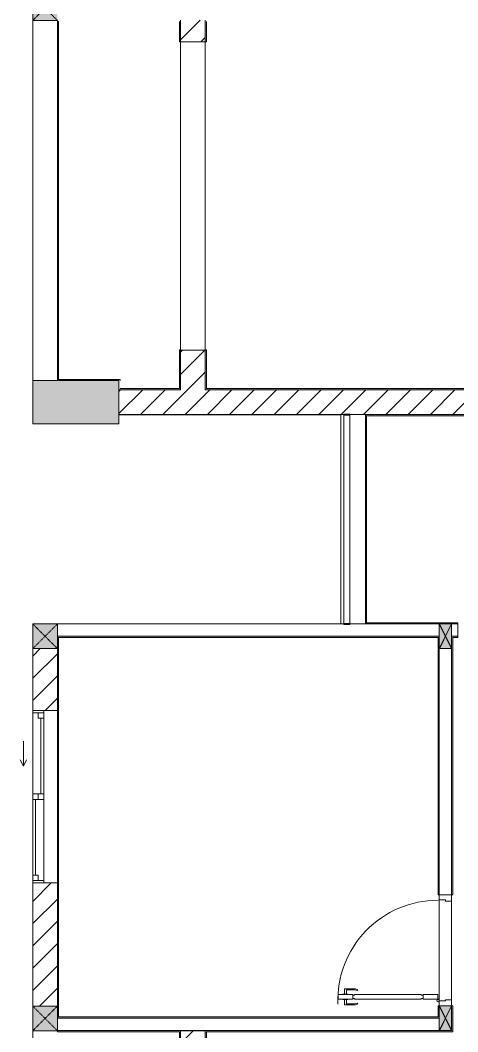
# Model space of a CAD drawing. Header units: millimetres. Extents: x 31499 to 223976, y 3719 to 80291.
# Drawn here: x 130173 to 133724, y 56627 to 64837 of the extents above; entities that cross this region are included whole.
import ezdxf

# ---------------------------------------------------------------- set-up
doc = ezdxf.new("R2010")
doc.units = ezdxf.units.MM
doc.linetypes.add('IMPORT-Dash _2_', pattern=[6, 3, -3])
for name, color, linetype, lineweight in [('A-DETL-GENF-7', 170, 'Continuous', 9), ('A-DOOR-2', 170, 'Continuous', 9), ('A-FLOR-1', 170, 'Continuous', 9), ('A-FLOR-HRAL-6', 170, 'Continuous', 9), ('A-GLAZ-5', 170, 'Continuous', 9), ('A-WALL-1', 170, 'Continuous', 9), ('A-WALL-PATT-3', 170, 'Continuous', 9), ('A_1404_dwg-1', 170, 'Continuous', 9), ('I-WALL', 170, 'Continuous', 9), ('I-WALL-1', 170, 'Continuous', 9), ('S-COLS-1', 170, 'Continuous', 9), ('S-COLS-12', 170, 'IMPORT-Dash _2_', 9), ('S-COLS-2', 170, 'Continuous', 9), ('S-COLS-4', 170, 'Continuous', 9), ('S-COLS-HDLN-1', 170, 'IMPORT-Dash _2_', 9)]:
    doc.layers.add(name, color=color, linetype=linetype, lineweight=lineweight)
pattern_1 = [(45, (0, 0), (-90.50967, 90.50967), [])]

# ---------------------------------------------------------------- blocks, each defined once
blk = doc.blocks.new('A_1404_dwg_NCV_TKTC_KET CAU_rvt-1-TKTC_MB HOÀN THIỆN SÀN TẦNG 3-4-4819833-KeyPlan-CH2A_Tầng 3 - Tầng 8')
at = {"layer": 'S-COLS-1'}
blk.add_hatch(color=256, dxfattribs=at).paths.add_polyline_path([(34352.6, 61561.9), (34352.6, 61911.9), (33652.6, 61911.9), (33652.6, 61561.9), (33852.6, 61561.9)])
at = {"layer": 'A-FLOR-1'}
for p, q in [((34352.6, 61635.3), (36152.6, 61635.3)), ((36152.5, 61635.3), (36152.5, 59936.9))]:
    blk.add_line(p, q, dxfattribs=at)
at = {"layer": 'S-COLS-2', "flags": 128}
blk.add_lwpolyline([(33852.6, 61911.9), (33652.6, 61911.9), (33652.6, 61561.9), (34352.6, 61561.9), (34352.6, 61836.9)], dxfattribs=at)
blk = doc.blocks.new('A_1404_dwg_DOOR_CW_01 CANH MO-PANEL KINH - DIW_01-900x2200-CỬA GỖ VÂN LAMINATE-553393-TKTC_MB HOÀN THIỆN SÀN TẦNG 3-4-4819840-KeyPlan-CH2A_Tầng 3 - Tầng 8')
at = {"layer": 'A-DETL-GENF-7'}
for p, q in [((46582.1, 38482.4), (46582.1, 38521.4)), ((46665.6, 38525.4), (46586.1, 38525.4)), ((46599.1, 38482.4), (46599.1, 38513.4)), ((46603.1, 38517.4), (46665.6, 38517.4)), ((46691.4, 38517.2), (46686.8, 38510.7)), ((46582.1, 38438.4), (46582.1, 38399.4)), ((46599.1, 38438.4), (46599.1, 38407.4)), ((46665.6, 38395.4), (46586.1, 38395.4)), ((46603.1, 38403.4), (46665.6, 38403.4)), ((46691.4, 38403.5), (46686.8, 38410.1))]:
    blk.add_line(p, q, dxfattribs=at)
at = {"layer": 'A-DETL-GENF-7', "flags": 128}
for points in [[(46530.6, 38440.4), (46530.6, 38480.4), (46650.6, 38480.4), (46650.6, 38440.4)], [(46610.3, 38482.4), (46610.3, 38480.4), (46570.8, 38480.4), (46570.8, 38482.4)], [(46610.3, 38438.4), (46610.3, 38440.4), (46570.8, 38440.4), (46570.8, 38438.4)], [(47206.6, 38474.4), (47206.6, 38480.4), (46664.6, 38480.4), (46664.6, 38474.4), (46650.6, 38474.4), (46650.6, 38446.4), (46664.6, 38446.4), (46664.6, 38440.4), (47206.6, 38440.4), (47206.6, 38446.4), (47220.6, 38446.4), (47220.6, 38474.4)], [(47220.6, 38480.4), (47220.6, 38440.4), (47340.6, 38440.4), (47340.6, 38480.4)]]:
    blk.add_lwpolyline(points, close=True, dxfattribs=at)
at = {"layer": 'A-DETL-GENF-7'}
blk.add_circle((47342.6, 38430.4), 10, dxfattribs=at)
for centre, radius, start, end in [((47342.6, 38430.4), 814, 90, 182), ((46586.1, 38521.4), 4, 90, 180), ((46603.1, 38513.4), 4, 90, 180), ((46665.6, 38480.4), 45, 55, 90), ((46665.6, 38480.4), 37, 55, 90), ((46586.1, 38399.4), 4, 180, 270), ((46603.1, 38407.4), 4, 180, 270), ((46665.6, 38440.4), 37, 270, 305), ((46665.6, 38440.4), 45, 270, 305)]:
    blk.add_arc(centre, radius, start, end, dxfattribs=at)
at = {"layer": 'A-DOOR-2'}
blk.add_line((47352.6, 38430.4), (47352.6, 38455.4), dxfattribs=at)
at = {"layer": 'A-DOOR-2', "flags": 128}
for points in [[(47452.6, 39237.4), (47452.6, 39287.4), (47352.6, 39287.4), (47352.6, 39247.4), (47402.6, 39247.4), (47402.6, 39237.4)], [(47452.6, 38387.4), (47452.6, 38437.4), (47402.6, 38437.4), (47402.6, 38427.4), (47352.6, 38427.4), (47352.6, 38387.4)]]:
    blk.add_lwpolyline(points, close=True, dxfattribs=at)
blk = doc.blocks.new('A_1404_dwg_Railing - 50 x 10mm-901205-TKTC_MB HOÀN THIỆN SÀN TẦNG 3-4-4819861-KeyPlan-CH2A_Tầng 3 - Tầng 8')
at = {"layer": 'A-FLOR-HRAL-6', "flags": 128}
blk.add_lwpolyline([(107527.5, 61566.9), (107477.5, 61566.9), (107477.5, 61556.9), (107527.5, 61556.9)], close=True, dxfattribs=at)
blk = doc.blocks.new('A_1404_dwg_Railing - Railing-1013286-TKTC_MB HOÀN THIỆN SÀN TẦNG 3-4-4819939-KeyPlan-CH2A_Tầng 3 - Tầng 8')
at = {"layer": 'A-FLOR-HRAL-6'}
for p, q in [((36177.6, 61630.3), (36177.6, 59941.5)), ((36227.6, 59941.5), (36227.6, 61630.3))]:
    blk.add_line(p, q, dxfattribs=at)
for p in [(-71299.9, 73.4), (-71299.9, -1625.4)]:
    blk.add_blockref('A_1404_dwg_Railing - 50 x 10mm-901205-TKTC_MB HOÀN THIỆN SÀN TẦNG 3-4-4819861-KeyPlan-CH2A_Tầng 3 - Tầng 8', p)
blk = doc.blocks.new('A_1404_dwg_G1_SOF - BO TRU - 100x200-745959-TKTC_MB HOÀN THIỆN SÀN TẦNG 3-4-4819847-KeyPlan-CH2A_Tầng 3 - Tầng 8')
at = {"layer": 'S-COLS-1'}
blk.add_hatch(color=256, dxfattribs=at).paths.add_polyline_path([(111052.6, 40036.9), (111052.6, 40236.9), (110952.6, 40236.9), (110952.6, 40036.9)])
at = {"layer": 'S-COLS-1', "flags": 128}
blk.add_lwpolyline([(110952.6, 40036.9), (111052.6, 40036.9), (111052.6, 40236.9), (110952.6, 40236.9)], close=True, dxfattribs=at)
at = {"layer": 'S-COLS-HDLN-1'}
for p, q in [((110952.6, 40036.9), (111052.6, 40236.9)), ((111052.6, 40036.9), (110952.6, 40236.9))]:
    blk.add_line(p, q, dxfattribs=at)
blk = doc.blocks.new('A_1404_dwg_NCV_TKTC_TANG 3 - 4_rvt-1-TKTC_MB HOÀN THIỆN SÀN TẦNG 3-4-4819943-KeyPlan-CH2A_Tầng 3 - Tầng 8')
at = {"layer": 'A-WALL-PATT-3'}
h = blk.add_hatch(color=256, dxfattribs=at)
h.paths.add_polyline_path([(34842.6, 61836.9), (34852.6, 61836.9), (34852.6, 62162.4), (34842.6, 62160.3), (34842.6, 61846.9)])
h.paths.add_polyline_path([(34852.6, 64662.4), (34852.6, 64826.9), (34842.6, 64826.9), (34842.6, 64662.4)])
h = blk.add_hatch(color=256, dxfattribs=at)
h.paths.add_polyline_path([(35052.6, 61846.9), (35062.6, 61846.9), (35062.6, 62162.4), (35052.6, 62160.3)])
h.paths.add_polyline_path([(35062.6, 64662.4), (35062.6, 64826.9), (35052.6, 64826.9), (35052.6, 64662.4)])
for points in [[(33852.6, 61911.9), (34362.6, 61911.9), (34362.6, 61921.9), (33852.6, 61921.9)], [(34842.6, 61836.9), (34842.6, 61846.9), (34352.6, 61846.9), (34352.6, 61836.9)], [(35062.6, 61836.9), (37552.6, 61836.9), (37552.6, 61846.9), (35052.6, 61846.9), (35052.6, 61836.9)], [(37542.6, 61626.9), (37552.6, 61626.9), (37552.6, 61636.9), (36352.6, 61636.9), (36352.6, 61626.9)], [(36942.6, 59826.9), (36952.6, 59826.9), (36952.6, 59836.9), (33852.6, 59836.9), (33852.6, 59826.9), (36477.5, 59826.9)], [(33862.6, 56736.9), (36952.6, 56736.9), (36952.6, 56746.9), (33862.6, 56746.9)], [(34842.6, 56626.9), (34852.6, 56626.9), (34852.6, 56636.9), (33852.6, 56635.3), (33852.6, 56626.9), (34352.6, 56626.9)], [(35062.6, 56626.9), (37052.6, 56626.9), (37052.6, 56636.9), (35052.6, 56635.3), (35052.6, 56626.9)]]:
    blk.add_hatch(color=256, dxfattribs=at).paths.add_polyline_path(points)
h = blk.add_hatch(color=256, dxfattribs=at)
h.paths.add_polyline_path([(37052.6, 59936.9), (37102.6, 59936.9), (37102.6, 59946.9), (36352.6, 59946.9), (36352.6, 59936.9), (36952.6, 59936.9)])
h.paths.add_polyline_path([(38052.6, 59936.9), (38052.6, 59946.9), (38002.6, 59946.9), (38002.6, 59936.9), (38042.6, 59936.9)])
h = blk.add_hatch(color=256, dxfattribs=at)
h.paths.add_polyline_path([(33862.6, 56736.9), (33862.6, 57837.4), (33852.6, 57835.3), (33852.6, 56736.9)])
h.paths.add_polyline_path([(33862.6, 59237.4), (33862.6, 59826.9), (33852.6, 59826.9), (33852.6, 59237.4)])
h = blk.add_hatch(color=256, dxfattribs=at)
h.paths.add_polyline_path([(36952.6, 56746.9), (36952.6, 56837.3), (36942.6, 56832.5), (36942.6, 56746.9)])
h.paths.add_polyline_path([(36952.6, 57737.3), (36952.6, 59826.9), (36942.6, 59826.9), (36942.6, 57737.3)])
h = blk.add_hatch(color=256, dxfattribs=at)
h.paths.add_polyline_path([(37062.6, 56626.9), (37062.6, 56837.3), (37052.6, 56836.9), (37052.6, 56626.9)])
h.paths.add_polyline_path([(37062.6, 57737.3), (37062.6, 59836.9), (37052.6, 59836.9), (37052.6, 57737.3)])
h = blk.add_hatch(color=256, dxfattribs=at)
h.paths.add_polyline_path([(38002.6, 59826.9), (38042.6, 59826.9), (38042.6, 59836.9), (38002.6, 59836.9)])
h.paths.add_polyline_path([(37062.6, 59826.9), (37102.6, 59826.9), (37102.6, 59836.9), (37062.6, 59836.9)])
h = blk.add_hatch(color=256, dxfattribs=at)
h.paths.add_polyline_path([(34852.6, 53636.9), (34852.6, 53962.4), (34842.6, 53960.3), (34842.6, 53636.9)])
h.paths.add_polyline_path([(34842.6, 56462.4), (34852.6, 56462.4), (34852.6, 56626.9), (34842.6, 56626.9)])
h = blk.add_hatch(color=256, dxfattribs=at)
h.paths.add_polyline_path([(35062.6, 53646.9), (35062.6, 53962.4), (35052.6, 53960.3), (35052.6, 53646.9)])
h.paths.add_polyline_path([(35052.6, 56462.4), (35062.6, 56462.4), (35062.6, 56626.9), (35052.6, 56626.9)])
at = {"layer": 'A-FLOR-1'}
for p, q in [((33852.6, 64835.3), (33852.6, 64826.9)), ((34852.6, 64826.9), (34852.6, 64836.9)), ((35052.6, 64836.9), (35052.6, 64826.9)), ((34852.6, 62160.3), (35052.6, 62160.3)), ((34352.6, 61911.9), (34352.6, 61846.9))]:
    blk.add_line(p, q, dxfattribs=at)
at = {"layer": 'A-FLOR-1', "flags": 128}
for points in [[(34852.6, 62162.4), (34852.6, 64660.3), (34852.6, 64662.4)], [(35052.6, 64662.4), (35052.6, 62162.4), (35052.6, 64660.3), (34852.6, 64660.3)]]:
    blk.add_lwpolyline(points, dxfattribs=at)
for points in [[(36952.6, 56877.3), (36952.6, 57697.3)], [(37052.6, 57687.3), (37052.6, 56887.3)]]:
    blk.add_lwpolyline(points, close=True, dxfattribs=at)
at = {"layer": 'A-WALL-1'}
for p, q in [((36227.6, 61636.9), (36352.6, 61636.9)), ((36352.6, 61626.9), (36352.6, 59946.9)), ((33852.6, 59936.9), (33852.6, 59836.9)), ((36177.6, 59936.9), (33852.6, 59936.9)), ((36952.6, 59936.9), (36227.6, 59936.9)), ((37102.6, 59936.9), (37052.6, 59936.9)), ((37102.6, 59836.9), (37102.6, 59936.9)), ((33852.6, 59836.9), (36952.6, 59836.9)), ((37052.6, 59836.9), (37062.6, 59836.9)), ((37062.6, 59836.9), (37102.6, 59836.9)), ((37052.6, 59736.5), (36952.6, 59736.5)), ((36952.6, 59736.5), (36952.6, 57737.3)), ((37052.6, 57737.3), (37052.6, 59736.5)), ((36952.6, 57737.3), (37052.6, 57737.3)), ((36952.6, 56877.3), (36952.6, 57697.3)), ((37052.6, 57687.3), (37052.6, 56887.3)), ((37052.6, 56837.3), (36952.6, 56837.3)), ((33852.6, 56736.9), (33852.6, 56636.9)), ((36952.6, 56736.9), (33852.6, 56736.9)), ((33852.6, 56636.9), (36952.6, 56636.9))]:
    blk.add_line(p, q, dxfattribs=at)
at = {"layer": 'A-WALL-1', "flags": 128}
blk.add_lwpolyline([(36152.6, 59936.9), (36152.6, 61636.9), (36177.6, 61636.9)], dxfattribs=at)
at = {"layer": 'I-WALL'}
for p, q in [((36362.6, 61626.9), (36362.6, 59946.9)), ((37052.6, 59936.9), (37102.6, 59936.9)), ((37102.6, 59836.9), (37062.6, 59836.9)), ((36952.6, 57737.3), (36952.6, 59736.5)), ((37052.6, 59736.5), (37052.6, 57737.3)), ((33852.6, 57837.4), (33852.6, 59237.4)), ((33862.6, 59237.4), (33862.6, 57837.4))]:
    blk.add_line(p, q, dxfattribs=at)
at = {"layer": 'I-WALL', "flags": 128}
blk.add_lwpolyline([(33852.6, 61921.9), (33852.6, 64826.9), (33862.6, 64826.9), (33862.6, 61921.9)], dxfattribs=at)
at = {"layer": 'I-WALL-1'}
for p, q in [((36952.6, 59836.9), (33852.6, 59836.9)), ((37062.6, 59836.9), (37052.6, 59836.9)), ((33852.6, 56835.3), (33852.6, 56736.9))]:
    blk.add_line(p, q, dxfattribs=at)
at = {"layer": 'I-WALL-1', "flags": 128}
for points in [[(34842.6, 64826.9), (34842.6, 64662.4), (34852.6, 64662.4), (34852.6, 64826.9)], [(35052.6, 64826.9), (35052.6, 64662.4), (35062.6, 64662.4), (35062.6, 64826.9)], [(34352.6, 61846.9), (34352.6, 61836.9), (34842.6, 61836.9), (34852.6, 61836.9), (34852.6, 62162.4), (34842.6, 62162.4), (34842.6, 61846.9), (34362.6, 61846.9)], [(34362.6, 61911.9), (34362.6, 61921.9), (33852.6, 61921.9), (33852.6, 61911.9), (34352.6, 61911.9)], [(38052.6, 61561.9), (38042.6, 61561.9), (37552.6, 61561.9), (37552.6, 61626.9), (37552.6, 61636.9), (36352.6, 61636.9), (36352.6, 61626.9), (37542.6, 61626.9), (37542.6, 61561.9), (37542.6, 61551.9), (38042.6, 61551.9), (38042.6, 61436.9), (38052.6, 61436.9)], [(37102.6, 59936.9), (37102.6, 59946.9), (36352.6, 59946.9), (36352.6, 59936.9), (36952.6, 59936.9)], [(33852.6, 59836.9), (33852.6, 59826.9), (33852.6, 59736.9)], [(33852.6, 59736.9), (33852.6, 59237.4), (33862.6, 59237.4), (33862.6, 59826.9), (36942.6, 59826.9), (36942.6, 57737.3), (36952.6, 57737.3)], [(37052.6, 57737.3), (37062.6, 57737.3), (37062.6, 59826.9), (37102.6, 59826.9), (37102.6, 59836.9)], [(36952.6, 56837.3), (36942.6, 56837.3), (36942.6, 56746.9), (33862.6, 56746.9), (33862.6, 57837.4), (33852.6, 57837.4), (33852.6, 56835.3)], [(36952.6, 56636.9), (35052.6, 56636.9), (35052.6, 56626.9), (35052.6, 56462.4), (35062.6, 56462.4), (35062.6, 56626.9), (37052.6, 56626.9), (37062.6, 56626.9), (37062.6, 56837.3), (37052.6, 56837.3)], [(33852.6, 56736.9), (33862.6, 56736.9), (36952.6, 56736.9)], [(34852.6, 56626.9), (34852.6, 56636.9), (33852.6, 56636.9)], [(33852.6, 56635.3), (33852.6, 56626.9), (34842.6, 56626.9), (34842.6, 56462.4), (34852.6, 56462.4), (34852.6, 56626.9)]]:
    blk.add_lwpolyline(points, dxfattribs=at)
blk.add_lwpolyline([(38862.6, 61846.9), (38862.6, 61911.9), (38862.6, 61921.9), (37552.6, 61921.9), (37542.6, 61921.9), (37542.6, 61846.9), (35062.6, 61846.9), (35062.6, 62162.4), (35052.6, 62162.4), (35052.6, 61846.9), (35052.6, 61836.9), (37552.6, 61836.9), (37552.6, 61846.9), (37552.6, 61911.9), (38852.6, 61911.9), (38852.6, 61836.9), (38862.6, 61836.9), (41842.6, 61836.9), (41852.6, 61836.9), (41852.6, 63596.9), (41842.6, 63596.9), (41842.6, 61846.9)], close=True, dxfattribs=at)
for name, p in [('A_1404_dwg_Railing - Railing-1013286-TKTC_MB HOÀN THIỆN SÀN TẦNG 3-4-4819939-KeyPlan-CH2A_Tầng 3 - Tầng 8', (0, 0)), ('A_1404_dwg_DOOR_CW_01 CANH MO-PANEL KINH - DIW_01-900x2200-CỬA GỖ VÂN LAMINATE-553393-TKTC_MB HOÀN THIỆN SÀN TẦNG 3-4-4819840-KeyPlan-CH2A_Tầng 3 - Tầng 8', (-10400, 18450))]:
    blk.add_blockref(name, p)
at = {"rotation": 180}
for p in [(148005.1, 99973.9), (148005.1, 96873.9)]:
    blk.add_blockref('A_1404_dwg_G1_SOF - BO TRU - 100x200-745959-TKTC_MB HOÀN THIỆN SÀN TẦNG 3-4-4819847-KeyPlan-CH2A_Tầng 3 - Tầng 8', p, dxfattribs=at)
blk = doc.blocks.new('A_1404_dwg_1_FAMILY RVT - W01-WxH 1400x1400xmm-389822-TKTC_MB HOÀN THIỆN SÀN TẦNG 3-4-V116-KeyPlan-CH2A_Tầng 3 - Tầng 8')
at = {"layer": 'A-GLAZ-5'}
for p, q in [((53452.6, 67435.3), (53252.6, 67435.3)), ((53452.6, 67416.3), (53363.7, 67416.3)), ((53430.3, 67371.8), (53430.3, 66757.5)), ((53408.1, 66713.1), (53408.1, 66757.5)), ((53452.6, 66757.5), (53452.6, 66713.1)), ((53385.9, 66713.1), (53385.9, 66098.8)), ((53528.8, 66486.9), (53528.8, 66283.7)), ((53452.6, 66054.4), (53363.7, 66054.4))]:
    blk.add_line(p, q, dxfattribs=at)
at = {"layer": 'A-GLAZ-5', "flags": 128}
for points in [[(53252.6, 66035.3), (53452.6, 66035.3), (53452.6, 67435.3), (53452.6, 67371.8)], [(53363.7, 67435.3), (53363.7, 67416.3), (53363.7, 66757.5), (53363.7, 66713.1), (53363.7, 66098.8), (53363.7, 66035.3)], [(53363.7, 66757.5), (53452.6, 66757.5), (53452.6, 67371.8), (53408.1, 67371.8), (53408.1, 67416.3)], [(53363.7, 66713.1), (53452.6, 66713.1), (53452.6, 66054.4), (53452.6, 66035.3)], [(53554.2, 66436.1), (53528.8, 66486.9), (53503.4, 66436.1)], [(53408.1, 66054.4), (53408.1, 66098.8), (53363.7, 66098.8)]]:
    blk.add_lwpolyline(points, dxfattribs=at)
blk = doc.blocks.new('A_1404_dwg_G1_SOF - BO TRU - 200x200-V8-TKTC_MB HOÀN THIỆN SÀN TẦNG 3-4-4819987-KeyPlan-CH2A_Tầng 3 - Tầng 8')
at = {"layer": 'S-COLS-12'}
blk.add_hatch(color=256, dxfattribs=at).paths.add_polyline_path([(44652.3, 28836.9), (44652.6, 28836.9), (44652.3, 29036.9), (44452.6, 29036.9), (44452.6, 28836.9)])
at = {"layer": 'S-COLS-4', "flags": 128}
blk.add_lwpolyline([(44652.6, 29036.9), (44452.6, 29036.9), (44452.6, 28836.9), (44652.6, 28836.9)], dxfattribs=at)
at = {"layer": 'S-COLS-HDLN-1'}
for p, q in [((44652.6, 29036.9), (44452.6, 28836.9)), ((44452.6, 29036.9), (44652.6, 28836.9))]:
    blk.add_line(p, q, dxfattribs=at)
blk = doc.blocks.new('A_1404_dwg-4819832-KeyPlan-CH2A_Tầng 3 - Tầng 8')
at = {"layer": 'A-WALL-PATT-3'}
h = blk.add_hatch(dxfattribs=at)
h.set_pattern_fill('FP_31', color=256, style=0, pattern_type=2)
h.set_pattern_definition(pattern_1)
h.paths.add_polyline_path([(34852.6, 61836.9), (35052.6, 61836.9), (35052.6, 62160.3), (34852.6, 62160.3), (34852.6, 61846.9)])
h.paths.add_polyline_path([(34852.6, 64660.3), (35052.6, 64662.4), (35052.6, 64836.9), (34852.6, 64836.9), (34852.6, 64662.4)])
h = blk.add_hatch(dxfattribs=at)
h.set_pattern_fill('FP_31', color=256, style=0, pattern_type=2)
h.set_pattern_definition(pattern_1)
h.paths.add_polyline_path([(36177.6, 61636.9), (36177.6, 61640.3), (37552.6, 61640.3), (37552.6, 61836.9), (34352.6, 61836.9), (34352.6, 61636.9), (36154.1, 61636.9)])
h = blk.add_hatch(dxfattribs=at)
h.set_pattern_fill('FP_31', color=256, style=0, pattern_type=2)
h.set_pattern_definition(pattern_1)
h.paths.add_polyline_path([(33852.6, 56835.3), (33852.6, 57835.3), (33652.6, 57835.3), (33652.6, 56835.3)])
h.paths.add_polyline_path([(33652.6, 59235.3), (33852.6, 59237.4), (33852.6, 59736.9), (33652.6, 59736.9), (33652.6, 59237.4)])
h = blk.add_hatch(dxfattribs=at)
h.set_pattern_fill('FP_31', color=256, style=0, pattern_type=2)
h.set_pattern_definition(pattern_1)
h.paths.add_polyline_path([(35052.6, 53636.9), (35052.6, 53960.3), (34852.6, 53960.3), (34852.6, 53636.9)])
h.paths.add_polyline_path([(35052.4, 56460.3), (35052.6, 56462.4), (35052.6, 56635.3), (34852.6, 56635.3), (34852.6, 56460.3)])
at = {"layer": 'A-WALL-1'}
for p, q in [((33652.6, 61911.9), (33652.6, 64835.3)), ((34352.6, 61836.9), (34352.6, 61636.9)), ((34352.6, 61636.9), (36152.6, 61636.9)), ((33652.6, 59736.9), (33652.6, 59235.3)), ((33652.6, 57835.3), (33652.6, 56835.3)), ((33652.6, 53711.9), (33652.6, 56635.3)), ((35052.6, 56635.3), (34852.6, 56635.3))]:
    blk.add_line(p, q, dxfattribs=at)
for name, p in [('A_1404_dwg_NCV_TKTC_KET CAU_rvt-1-TKTC_MB HOÀN THIỆN SÀN TẦNG 3-4-4819833-KeyPlan-CH2A_Tầng 3 - Tầng 8', (0, 0)), ('A_1404_dwg_NCV_TKTC_TANG 3 - 4_rvt-1-TKTC_MB HOÀN THIỆN SÀN TẦNG 3-4-4819943-KeyPlan-CH2A_Tầng 3 - Tầng 8', (0, 0)), ('A_1404_dwg_G1_SOF - BO TRU - 200x200-V8-TKTC_MB HOÀN THIỆN SÀN TẦNG 3-4-4819987-KeyPlan-CH2A_Tầng 3 - Tầng 8', (-10800, 35998.4)), ('A_1404_dwg_G1_SOF - BO TRU - 200x200-V8-TKTC_MB HOÀN THIỆN SÀN TẦNG 3-4-4819987-KeyPlan-CH2A_Tầng 3 - Tầng 8', (-10800, 30900)), ('A_1404_dwg_G1_SOF - BO TRU - 200x200-V8-TKTC_MB HOÀN THIỆN SÀN TẦNG 3-4-4819987-KeyPlan-CH2A_Tầng 3 - Tầng 8', (-10800, 27798.4))]:
    blk.add_blockref(name, p)
at = {"rotation": 180}
blk.add_blockref('A_1404_dwg_1_FAMILY RVT - W01-WxH 1400x1400xmm-389822-TKTC_MB HOÀN THIỆN SÀN TẦNG 3-4-V116-KeyPlan-CH2A_Tầng 3 - Tầng 8', (87105.1, 125270.6), dxfattribs=at)

msp = doc.modelspace()

# ---------------------------------------------------------------- block references
at = {"layer": 'A_1404_dwg-1'}
msp.add_blockref('A_1404_dwg-4819832-KeyPlan-CH2A_Tầng 3 - Tầng 8', (96621.6, 0), dxfattribs=at)

doc.saveas('drawing.dxf')
